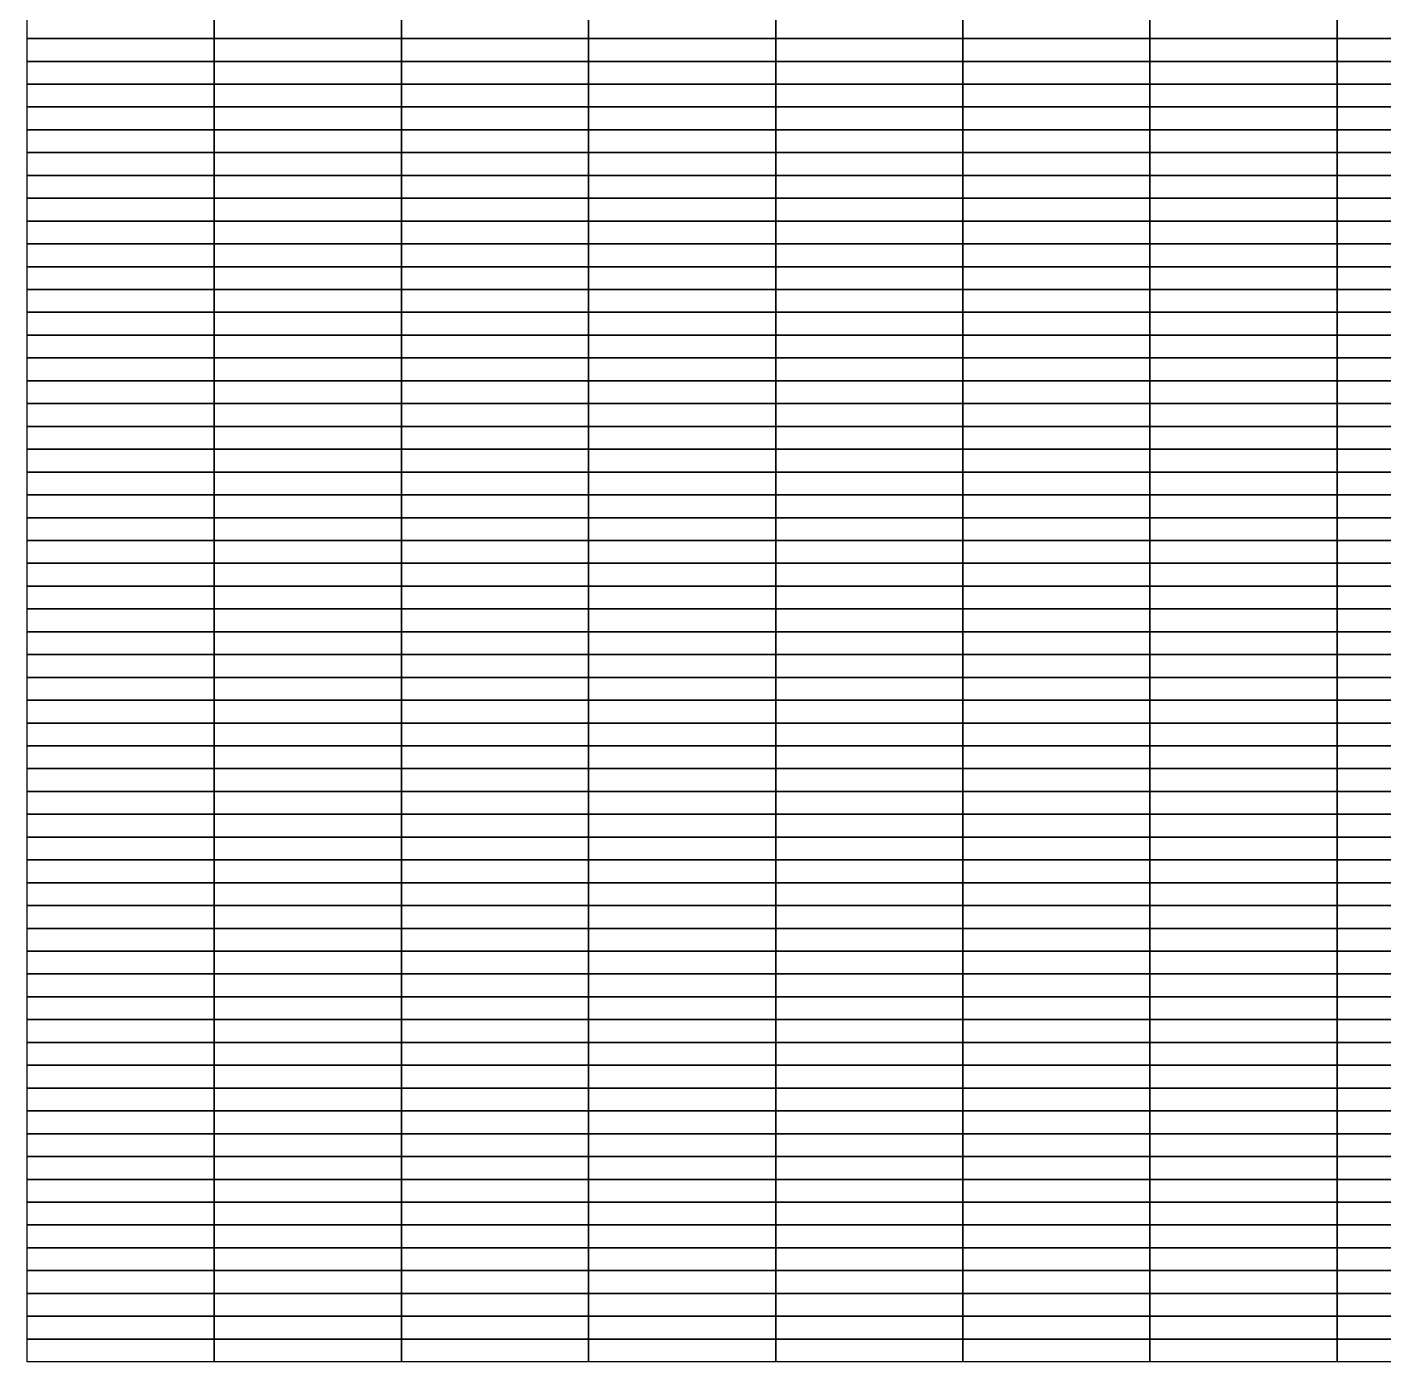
# Model space of a CAD drawing. Header units: metres. Extents: x 0 to 1189, y 5 to 4665.
# Drawn here: x 0 to 297.2, y 5 to 297.5 of the extents above; entities that cross this region are included whole.
import ezdxf

# ---------------------------------------------------------------- set-up
doc = ezdxf.new("R2010")
doc.units = ezdxf.units.M

msp = doc.modelspace()

# ---------------------------------------------------------------- linework, layer by layer
for points in [[(41, 295, 187), (0, 295, 187), (0, 300, 187), (41, 300, 187)], [(82, 295, 187), (41, 295, 187), (41, 300, 187), (82, 300, 187)], [(123, 295, 187), (82, 295, 187), (82, 300, 187), (123, 300, 187)], [(164, 295, 187), (123, 295, 187), (123, 300, 187), (164, 300, 187)], [(205, 295, 187), (164, 295, 187), (164, 300, 187), (205, 300, 187)], [(246, 295, 187), (205, 295, 187), (205, 300, 187), (246, 300, 187)], [(287, 295, 187), (246, 295, 187), (246, 300, 187), (287, 300, 187)], [(328, 295, 187), (287, 295, 187), (287, 300, 187), (328, 300, 187)], [(41, 290, 187), (0, 290, 187), (0, 295, 187), (41, 295, 187)], [(82, 290, 187), (41, 290, 187), (41, 295, 187), (82, 295, 187)], [(123, 290, 187), (82, 290, 187), (82, 295, 187), (123, 295, 187)], [(164, 290, 187), (123, 290, 187), (123, 295, 187), (164, 295, 187)], [(205, 290, 187), (164, 290, 187), (164, 295, 187), (205, 295, 187)], [(246, 290, 187), (205, 290, 187), (205, 295, 187), (246, 295, 187)], [(287, 290, 187), (246, 290, 187), (246, 295, 187), (287, 295, 187)], [(328, 290, 187), (287, 290, 187), (287, 295, 187), (328, 295, 187)], [(41, 285, 187), (0, 285, 187), (0, 290, 187), (41, 290, 187)], [(82, 285, 187), (41, 285, 187), (41, 290, 187), (82, 290, 187)], [(123, 285, 187), (82, 285, 187), (82, 290, 187), (123, 290, 187)], [(164, 285, 187), (123, 285, 187), (123, 290, 187), (164, 290, 187)], [(205, 285, 187), (164, 285, 187), (164, 290, 187), (205, 290, 187)], [(246, 285, 187), (205, 285, 187), (205, 290, 187), (246, 290, 187)], [(287, 285, 187), (246, 285, 187), (246, 290, 187), (287, 290, 187)], [(328, 285, 187), (287, 285, 187), (287, 290, 187), (328, 290, 187)], [(41, 280, 187), (0, 280, 187), (0, 285, 187), (41, 285, 187)], [(82, 280, 187), (41, 280, 187), (41, 285, 187), (82, 285, 187)], [(123, 280, 187), (82, 280, 187), (82, 285, 187), (123, 285, 187)], [(164, 280, 187), (123, 280, 187), (123, 285, 187), (164, 285, 187)], [(205, 280, 187), (164, 280, 187), (164, 285, 187), (205, 285, 187)], [(246, 280, 187), (205, 280, 187), (205, 285, 187), (246, 285, 187)], [(287, 280, 187), (246, 280, 187), (246, 285, 187), (287, 285, 187)], [(328, 280, 187), (287, 280, 187), (287, 285, 187), (328, 285, 187)], [(41, 275, 187), (0, 275, 187), (0, 280, 187), (41, 280, 187)], [(82, 275, 187), (41, 275, 187), (41, 280, 187), (82, 280, 187)], [(123, 275, 187), (82, 275, 187), (82, 280, 187), (123, 280, 187)], [(164, 275, 187), (123, 275, 187), (123, 280, 187), (164, 280, 187)], [(205, 275, 187), (164, 275, 187), (164, 280, 187), (205, 280, 187)], [(246, 275, 187), (205, 275, 187), (205, 280, 187), (246, 280, 187)], [(287, 275, 187), (246, 275, 187), (246, 280, 187), (287, 280, 187)], [(328, 275, 187), (287, 275, 187), (287, 280, 187), (328, 280, 187)], [(41, 270, 187), (0, 270, 187), (0, 275, 187), (41, 275, 187)], [(82, 270, 187), (41, 270, 187), (41, 275, 187), (82, 275, 187)], [(123, 270, 187), (82, 270, 187), (82, 275, 187), (123, 275, 187)], [(164, 270, 187), (123, 270, 187), (123, 275, 187), (164, 275, 187)], [(205, 270, 187), (164, 270, 187), (164, 275, 187), (205, 275, 187)], [(246, 270, 187), (205, 270, 187), (205, 275, 187), (246, 275, 187)], [(287, 270, 187), (246, 270, 187), (246, 275, 187), (287, 275, 187)], [(328, 270, 187), (287, 270, 187), (287, 275, 187), (328, 275, 187)], [(41, 265, 187), (0, 265, 187), (0, 270, 187), (41, 270, 187)], [(82, 265, 187), (41, 265, 187), (41, 270, 187), (82, 270, 187)], [(123, 265, 187), (82, 265, 187), (82, 270, 187), (123, 270, 187)], [(164, 265, 187), (123, 265, 187), (123, 270, 187), (164, 270, 187)], [(205, 265, 187), (164, 265, 187), (164, 270, 187), (205, 270, 187)], [(246, 265, 187), (205, 265, 187), (205, 270, 187), (246, 270, 187)], [(287, 265, 187), (246, 265, 187), (246, 270, 187), (287, 270, 187)], [(328, 265, 187), (287, 265, 187), (287, 270, 187), (328, 270, 187)], [(41, 260, 187), (0, 260, 187), (0, 265, 187), (41, 265, 187)], [(82, 260, 187), (41, 260, 187), (41, 265, 187), (82, 265, 187)], [(123, 260, 187), (82, 260, 187), (82, 265, 187), (123, 265, 187)], [(164, 260, 187), (123, 260, 187), (123, 265, 187), (164, 265, 187)], [(205, 260, 187), (164, 260, 187), (164, 265, 187), (205, 265, 187)], [(246, 260, 187), (205, 260, 187), (205, 265, 187), (246, 265, 187)], [(287, 260, 187), (246, 260, 187), (246, 265, 187), (287, 265, 187)], [(328, 260, 187), (287, 260, 187), (287, 265, 187), (328, 265, 187)], [(41, 255, 187), (0, 255, 187), (0, 260, 187), (41, 260, 187)], [(82, 255, 187), (41, 255, 187), (41, 260, 187), (82, 260, 187)], [(123, 255, 187), (82, 255, 187), (82, 260, 187), (123, 260, 187)], [(164, 255, 187), (123, 255, 187), (123, 260, 187), (164, 260, 187)], [(205, 255, 187), (164, 255, 187), (164, 260, 187), (205, 260, 187)], [(246, 255, 187), (205, 255, 187), (205, 260, 187), (246, 260, 187)], [(287, 255, 187), (246, 255, 187), (246, 260, 187), (287, 260, 187)], [(328, 255, 187), (287, 255, 187), (287, 260, 187), (328, 260, 187)], [(41, 250, 187), (0, 250, 187), (0, 255, 187), (41, 255, 187)], [(82, 250, 187), (41, 250, 187), (41, 255, 187), (82, 255, 187)], [(123, 250, 187), (82, 250, 187), (82, 255, 187), (123, 255, 187)], [(164, 250, 187), (123, 250, 187), (123, 255, 187), (164, 255, 187)], [(205, 250, 187), (164, 250, 187), (164, 255, 187), (205, 255, 187)], [(246, 250, 187), (205, 250, 187), (205, 255, 187), (246, 255, 187)], [(287, 250, 187), (246, 250, 187), (246, 255, 187), (287, 255, 187)], [(328, 250, 187), (287, 250, 187), (287, 255, 187), (328, 255, 187)], [(41, 245, 187), (0, 245, 187), (0, 250, 187), (41, 250, 187)], [(82, 245, 187), (41, 245, 187), (41, 250, 187), (82, 250, 187)], [(123, 245, 187), (82, 245, 187), (82, 250, 187), (123, 250, 187)], [(164, 245, 187), (123, 245, 187), (123, 250, 187), (164, 250, 187)], [(205, 245, 187), (164, 245, 187), (164, 250, 187), (205, 250, 187)], [(246, 245, 187), (205, 245, 187), (205, 250, 187), (246, 250, 187)], [(287, 245, 187), (246, 245, 187), (246, 250, 187), (287, 250, 187)], [(328, 245, 187), (287, 245, 187), (287, 250, 187), (328, 250, 187)], [(41, 240, 187), (0, 240, 187), (0, 245, 187), (41, 245, 187)], [(82, 240, 187), (41, 240, 187), (41, 245, 187), (82, 245, 187)], [(123, 240, 187), (82, 240, 187), (82, 245, 187), (123, 245, 187)], [(164, 240, 187), (123, 240, 187), (123, 245, 187), (164, 245, 187)], [(205, 240, 187), (164, 240, 187), (164, 245, 187), (205, 245, 187)], [(246, 240, 187), (205, 240, 187), (205, 245, 187), (246, 245, 187)], [(287, 240, 187), (246, 240, 187), (246, 245, 187), (287, 245, 187)], [(328, 240, 187), (287, 240, 187), (287, 245, 187), (328, 245, 187)], [(41, 235, 187), (0, 235, 187), (0, 240, 187), (41, 240, 187)], [(82, 235, 187), (41, 235, 187), (41, 240, 187), (82, 240, 187)], [(123, 235, 187), (82, 235, 187), (82, 240, 187), (123, 240, 187)], [(164, 235, 187), (123, 235, 187), (123, 240, 187), (164, 240, 187)], [(205, 235, 187), (164, 235, 187), (164, 240, 187), (205, 240, 187)], [(246, 235, 187), (205, 235, 187), (205, 240, 187), (246, 240, 187)], [(287, 235, 187), (246, 235, 187), (246, 240, 187), (287, 240, 187)], [(328, 235, 187), (287, 235, 187), (287, 240, 187), (328, 240, 187)], [(41, 230, 187), (0, 230, 187), (0, 235, 187), (41, 235, 187)], [(82, 230, 187), (41, 230, 187), (41, 235, 187), (82, 235, 187)], [(123, 230, 187), (82, 230, 187), (82, 235, 187), (123, 235, 187)], [(164, 230, 187), (123, 230, 187), (123, 235, 187), (164, 235, 187)], [(205, 230, 187), (164, 230, 187), (164, 235, 187), (205, 235, 187)], [(246, 230, 187), (205, 230, 187), (205, 235, 187), (246, 235, 187)], [(287, 230, 187), (246, 230, 187), (246, 235, 187), (287, 235, 187)], [(328, 230, 187), (287, 230, 187), (287, 235, 187), (328, 235, 187)], [(41, 225, 187), (0, 225, 187), (0, 230, 187), (41, 230, 187)], [(82, 225, 187), (41, 225, 187), (41, 230, 187), (82, 230, 187)], [(123, 225, 187), (82, 225, 187), (82, 230, 187), (123, 230, 187)], [(164, 225, 187), (123, 225, 187), (123, 230, 187), (164, 230, 187)], [(205, 225, 187), (164, 225, 187), (164, 230, 187), (205, 230, 187)], [(246, 225, 187), (205, 225, 187), (205, 230, 187), (246, 230, 187)], [(287, 225, 187), (246, 225, 187), (246, 230, 187), (287, 230, 187)], [(328, 225, 187), (287, 225, 187), (287, 230, 187), (328, 230, 187)], [(41, 220, 187), (0, 220, 187), (0, 225, 187), (41, 225, 187)], [(82, 220, 187), (41, 220, 187), (41, 225, 187), (82, 225, 187)], [(123, 220, 187), (82, 220, 187), (82, 225, 187), (123, 225, 187)], [(164, 220, 187), (123, 220, 187), (123, 225, 187), (164, 225, 187)], [(205, 220, 187), (164, 220, 187), (164, 225, 187), (205, 225, 187)], [(246, 220, 187), (205, 220, 187), (205, 225, 187), (246, 225, 187)], [(287, 220, 187), (246, 220, 187), (246, 225, 187), (287, 225, 187)], [(328, 220, 187), (287, 220, 187), (287, 225, 187), (328, 225, 187)], [(41, 215, 187), (0, 215, 187), (0, 220, 187), (41, 220, 187)], [(82, 215, 187), (41, 215, 187), (41, 220, 187), (82, 220, 187)], [(123, 215, 187), (82, 215, 187), (82, 220, 187), (123, 220, 187)], [(164, 215, 187), (123, 215, 187), (123, 220, 187), (164, 220, 187)], [(205, 215, 187), (164, 215, 187), (164, 220, 187), (205, 220, 187)], [(246, 215, 187), (205, 215, 187), (205, 220, 187), (246, 220, 187)], [(287, 215, 187), (246, 215, 187), (246, 220, 187), (287, 220, 187)], [(328, 215, 187), (287, 215, 187), (287, 220, 187), (328, 220, 187)], [(41, 210, 187), (0, 210, 187), (0, 215, 187), (41, 215, 187)], [(82, 210, 187), (41, 210, 187), (41, 215, 187), (82, 215, 187)], [(123, 210, 187), (82, 210, 187), (82, 215, 187), (123, 215, 187)], [(164, 210, 187), (123, 210, 187), (123, 215, 187), (164, 215, 187)], [(205, 210, 187), (164, 210, 187), (164, 215, 187), (205, 215, 187)], [(246, 210, 187), (205, 210, 187), (205, 215, 187), (246, 215, 187)], [(287, 210, 187), (246, 210, 187), (246, 215, 187), (287, 215, 187)], [(328, 210, 187), (287, 210, 187), (287, 215, 187), (328, 215, 187)], [(41, 205, 187), (0, 205, 187), (0, 210, 187), (41, 210, 187)], [(82, 205, 187), (41, 205, 187), (41, 210, 187), (82, 210, 187)], [(123, 205, 187), (82, 205, 187), (82, 210, 187), (123, 210, 187)], [(164, 205, 187), (123, 205, 187), (123, 210, 187), (164, 210, 187)], [(205, 205, 187), (164, 205, 187), (164, 210, 187), (205, 210, 187)], [(246, 205, 187), (205, 205, 187), (205, 210, 187), (246, 210, 187)], [(287, 205, 187), (246, 205, 187), (246, 210, 187), (287, 210, 187)], [(328, 205, 187), (287, 205, 187), (287, 210, 187), (328, 210, 187)], [(41, 200, 187), (0, 200, 187), (0, 205, 187), (41, 205, 187)], [(82, 200, 187), (41, 200, 187), (41, 205, 187), (82, 205, 187)], [(123, 200, 187), (82, 200, 187), (82, 205, 187), (123, 205, 187)], [(164, 200, 187), (123, 200, 187), (123, 205, 187), (164, 205, 187)], [(205, 200, 187), (164, 200, 187), (164, 205, 187), (205, 205, 187)], [(246, 200, 187), (205, 200, 187), (205, 205, 187), (246, 205, 187)], [(287, 200, 187), (246, 200, 187), (246, 205, 187), (287, 205, 187)], [(328, 200, 187), (287, 200, 187), (287, 205, 187), (328, 205, 187)], [(41, 195, 187), (0, 195, 187), (0, 200, 187), (41, 200, 187)], [(82, 195, 187), (41, 195, 187), (41, 200, 187), (82, 200, 187)], [(123, 195, 187), (82, 195, 187), (82, 200, 187), (123, 200, 187)], [(164, 195, 187), (123, 195, 187), (123, 200, 187), (164, 200, 187)], [(205, 195, 187), (164, 195, 187), (164, 200, 187), (205, 200, 187)], [(246, 195, 187), (205, 195, 187), (205, 200, 187), (246, 200, 187)], [(287, 195, 187), (246, 195, 187), (246, 200, 187), (287, 200, 187)], [(328, 195, 187), (287, 195, 187), (287, 200, 187), (328, 200, 187)], [(41, 190, 187), (0, 190, 187), (0, 195, 187), (41, 195, 187)], [(82, 190, 187), (41, 190, 187), (41, 195, 187), (82, 195, 187)], [(123, 190, 187), (82, 190, 187), (82, 195, 187), (123, 195, 187)], [(164, 190, 187), (123, 190, 187), (123, 195, 187), (164, 195, 187)], [(205, 190, 187), (164, 190, 187), (164, 195, 187), (205, 195, 187)], [(246, 190, 187), (205, 190, 187), (205, 195, 187), (246, 195, 187)], [(287, 190, 187), (246, 190, 187), (246, 195, 187), (287, 195, 187)], [(328, 190, 187), (287, 190, 187), (287, 195, 187), (328, 195, 187)], [(41, 185, 187), (0, 185, 187), (0, 190, 187), (41, 190, 187)], [(82, 185, 187), (41, 185, 187), (41, 190, 187), (82, 190, 187)], [(123, 185, 187), (82, 185, 187), (82, 190, 187), (123, 190, 187)], [(164, 185, 187), (123, 185, 187), (123, 190, 187), (164, 190, 187)], [(205, 185, 187), (164, 185, 187), (164, 190, 187), (205, 190, 187)], [(246, 185, 187), (205, 185, 187), (205, 190, 187), (246, 190, 187)], [(287, 185, 187), (246, 185, 187), (246, 190, 187), (287, 190, 187)], [(328, 185, 187), (287, 185, 187), (287, 190, 187), (328, 190, 187)], [(41, 180, 187), (0, 180, 187), (0, 185, 187), (41, 185, 187)], [(82, 180, 187), (41, 180, 187), (41, 185, 187), (82, 185, 187)], [(123, 180, 187), (82, 180, 187), (82, 185, 187), (123, 185, 187)], [(164, 180, 187), (123, 180, 187), (123, 185, 187), (164, 185, 187)], [(205, 180, 187), (164, 180, 187), (164, 185, 187), (205, 185, 187)], [(246, 180, 187), (205, 180, 187), (205, 185, 187), (246, 185, 187)], [(287, 180, 187), (246, 180, 187), (246, 185, 187), (287, 185, 187)], [(328, 180, 187), (287, 180, 187), (287, 185, 187), (328, 185, 187)], [(41, 175, 187), (0, 175, 187), (0, 180, 187), (41, 180, 187)], [(82, 175, 187), (41, 175, 187), (41, 180, 187), (82, 180, 187)], [(123, 175, 187), (82, 175, 187), (82, 180, 187), (123, 180, 187)], [(164, 175, 187), (123, 175, 187), (123, 180, 187), (164, 180, 187)], [(205, 175, 187), (164, 175, 187), (164, 180, 187), (205, 180, 187)], [(246, 175, 187), (205, 175, 187), (205, 180, 187), (246, 180, 187)], [(287, 175, 187), (246, 175, 187), (246, 180, 187), (287, 180, 187)], [(328, 175, 187), (287, 175, 187), (287, 180, 187), (328, 180, 187)], [(41, 170, 187), (0, 170, 187), (0, 175, 187), (41, 175, 187)], [(82, 170, 187), (41, 170, 187), (41, 175, 187), (82, 175, 187)], [(123, 170, 187), (82, 170, 187), (82, 175, 187), (123, 175, 187)], [(164, 170, 187), (123, 170, 187), (123, 175, 187), (164, 175, 187)], [(205, 170, 187), (164, 170, 187), (164, 175, 187), (205, 175, 187)], [(246, 170, 187), (205, 170, 187), (205, 175, 187), (246, 175, 187)], [(287, 170, 187), (246, 170, 187), (246, 175, 187), (287, 175, 187)], [(328, 170, 187), (287, 170, 187), (287, 175, 187), (328, 175, 187)], [(41, 165, 187), (0, 165, 187), (0, 170, 187), (41, 170, 187)], [(82, 165, 187), (41, 165, 187), (41, 170, 187), (82, 170, 187)], [(123, 165, 187), (82, 165, 187), (82, 170, 187), (123, 170, 187)], [(164, 165, 187), (123, 165, 187), (123, 170, 187), (164, 170, 187)], [(205, 165, 187), (164, 165, 187), (164, 170, 187), (205, 170, 187)], [(246, 165, 187), (205, 165, 187), (205, 170, 187), (246, 170, 187)], [(287, 165, 187), (246, 165, 187), (246, 170, 187), (287, 170, 187)], [(328, 165, 187), (287, 165, 187), (287, 170, 187), (328, 170, 187)], [(41, 160, 187), (0, 160, 187), (0, 165, 187), (41, 165, 187)], [(82, 160, 187), (41, 160, 187), (41, 165, 187), (82, 165, 187)], [(123, 160, 187), (82, 160, 187), (82, 165, 187), (123, 165, 187)], [(164, 160, 187), (123, 160, 187), (123, 165, 187), (164, 165, 187)], [(205, 160, 187), (164, 160, 187), (164, 165, 187), (205, 165, 187)], [(246, 160, 187), (205, 160, 187), (205, 165, 187), (246, 165, 187)], [(287, 160, 187), (246, 160, 187), (246, 165, 187), (287, 165, 187)], [(328, 160, 187), (287, 160, 187), (287, 165, 187), (328, 165, 187)], [(41, 155, 187), (0, 155, 187), (0, 160, 187), (41, 160, 187)], [(82, 155, 187), (41, 155, 187), (41, 160, 187), (82, 160, 187)], [(123, 155, 187), (82, 155, 187), (82, 160, 187), (123, 160, 187)], [(164, 155, 187), (123, 155, 187), (123, 160, 187), (164, 160, 187)], [(205, 155, 187), (164, 155, 187), (164, 160, 187), (205, 160, 187)], [(246, 155, 187), (205, 155, 187), (205, 160, 187), (246, 160, 187)], [(287, 155, 187), (246, 155, 187), (246, 160, 187), (287, 160, 187)], [(328, 155, 187), (287, 155, 187), (287, 160, 187), (328, 160, 187)], [(41, 150, 187), (0, 150, 187), (0, 155, 187), (41, 155, 187)], [(82, 150, 187), (41, 150, 187), (41, 155, 187), (82, 155, 187)], [(123, 150, 187), (82, 150, 187), (82, 155, 187), (123, 155, 187)], [(164, 150, 187), (123, 150, 187), (123, 155, 187), (164, 155, 187)], [(205, 150, 187), (164, 150, 187), (164, 155, 187), (205, 155, 187)], [(246, 150, 187), (205, 150, 187), (205, 155, 187), (246, 155, 187)], [(287, 150, 187), (246, 150, 187), (246, 155, 187), (287, 155, 187)], [(328, 150, 187), (287, 150, 187), (287, 155, 187), (328, 155, 187)], [(41, 145, 187), (0, 145, 187), (0, 150, 187), (41, 150, 187)], [(82, 145, 187), (41, 145, 187), (41, 150, 187), (82, 150, 187)], [(123, 145, 187), (82, 145, 187), (82, 150, 187), (123, 150, 187)], [(164, 145, 187), (123, 145, 187), (123, 150, 187), (164, 150, 187)], [(205, 145, 187), (164, 145, 187), (164, 150, 187), (205, 150, 187)], [(246, 145, 187), (205, 145, 187), (205, 150, 187), (246, 150, 187)], [(287, 145, 187), (246, 145, 187), (246, 150, 187), (287, 150, 187)], [(328, 145, 187), (287, 145, 187), (287, 150, 187), (328, 150, 187)], [(41, 140, 187), (0, 140, 187), (0, 145, 187), (41, 145, 187)], [(82, 140, 187), (41, 140, 187), (41, 145, 187), (82, 145, 187)], [(123, 140, 187), (82, 140, 187), (82, 145, 187), (123, 145, 187)], [(164, 140, 187), (123, 140, 187), (123, 145, 187), (164, 145, 187)], [(205, 140, 187), (164, 140, 187), (164, 145, 187), (205, 145, 187)], [(246, 140, 187), (205, 140, 187), (205, 145, 187), (246, 145, 187)], [(287, 140, 187), (246, 140, 187), (246, 145, 187), (287, 145, 187)], [(328, 140, 187), (287, 140, 187), (287, 145, 187), (328, 145, 187)], [(41, 135, 187), (0, 135, 187), (0, 140, 187), (41, 140, 187)], [(82, 135, 187), (41, 135, 187), (41, 140, 187), (82, 140, 187)], [(123, 135, 187), (82, 135, 187), (82, 140, 187), (123, 140, 187)], [(164, 135, 187), (123, 135, 187), (123, 140, 187), (164, 140, 187)], [(205, 135, 187), (164, 135, 187), (164, 140, 187), (205, 140, 187)], [(246, 135, 187), (205, 135, 187), (205, 140, 187), (246, 140, 187)], [(287, 135, 187), (246, 135, 187), (246, 140, 187), (287, 140, 187)], [(328, 135, 187), (287, 135, 187), (287, 140, 187), (328, 140, 187)], [(41, 130, 187), (0, 130, 187), (0, 135, 187), (41, 135, 187)], [(82, 130, 187), (41, 130, 187), (41, 135, 187), (82, 135, 187)], [(123, 130, 187), (82, 130, 187), (82, 135, 187), (123, 135, 187)], [(164, 130, 187), (123, 130, 187), (123, 135, 187), (164, 135, 187)], [(205, 130, 187), (164, 130, 187), (164, 135, 187), (205, 135, 187)], [(246, 130, 187), (205, 130, 187), (205, 135, 187), (246, 135, 187)], [(287, 130, 187), (246, 130, 187), (246, 135, 187), (287, 135, 187)], [(328, 130, 187), (287, 130, 187), (287, 135, 187), (328, 135, 187)], [(41, 125, 187), (0, 125, 187), (0, 130, 187), (41, 130, 187)], [(82, 125, 187), (41, 125, 187), (41, 130, 187), (82, 130, 187)], [(123, 125, 187), (82, 125, 187), (82, 130, 187), (123, 130, 187)], [(164, 125, 187), (123, 125, 187), (123, 130, 187), (164, 130, 187)], [(205, 125, 187), (164, 125, 187), (164, 130, 187), (205, 130, 187)], [(246, 125, 187), (205, 125, 187), (205, 130, 187), (246, 130, 187)], [(287, 125, 187), (246, 125, 187), (246, 130, 187), (287, 130, 187)], [(328, 125, 187), (287, 125, 187), (287, 130, 187), (328, 130, 187)], [(41, 120, 187), (0, 120, 187), (0, 125, 187), (41, 125, 187)], [(82, 120, 187), (41, 120, 187), (41, 125, 187), (82, 125, 187)], [(123, 120, 187), (82, 120, 187), (82, 125, 187), (123, 125, 187)], [(164, 120, 187), (123, 120, 187), (123, 125, 187), (164, 125, 187)], [(205, 120, 187), (164, 120, 187), (164, 125, 187), (205, 125, 187)], [(246, 120, 187), (205, 120, 187), (205, 125, 187), (246, 125, 187)], [(287, 120, 187), (246, 120, 187), (246, 125, 187), (287, 125, 187)], [(328, 120, 187), (287, 120, 187), (287, 125, 187), (328, 125, 187)], [(41, 115, 187), (0, 115, 187), (0, 120, 187), (41, 120, 187)], [(82, 115, 187), (41, 115, 187), (41, 120, 187), (82, 120, 187)], [(123, 115, 187), (82, 115, 187), (82, 120, 187), (123, 120, 187)], [(164, 115, 187), (123, 115, 187), (123, 120, 187), (164, 120, 187)], [(205, 115, 187), (164, 115, 187), (164, 120, 187), (205, 120, 187)], [(246, 115, 187), (205, 115, 187), (205, 120, 187), (246, 120, 187)], [(287, 115, 187), (246, 115, 187), (246, 120, 187), (287, 120, 187)], [(328, 115, 187), (287, 115, 187), (287, 120, 187), (328, 120, 187)], [(41, 110, 187), (0, 110, 187), (0, 115, 187), (41, 115, 187)], [(82, 110, 187), (41, 110, 187), (41, 115, 187), (82, 115, 187)], [(123, 110, 187), (82, 110, 187), (82, 115, 187), (123, 115, 187)], [(164, 110, 187), (123, 110, 187), (123, 115, 187), (164, 115, 187)], [(205, 110, 187), (164, 110, 187), (164, 115, 187), (205, 115, 187)], [(246, 110, 187), (205, 110, 187), (205, 115, 187), (246, 115, 187)], [(287, 110, 187), (246, 110, 187), (246, 115, 187), (287, 115, 187)], [(328, 110, 187), (287, 110, 187), (287, 115, 187), (328, 115, 187)], [(41, 105, 187), (0, 105, 187), (0, 110, 187), (41, 110, 187)], [(82, 105, 187), (41, 105, 187), (41, 110, 187), (82, 110, 187)], [(123, 105, 187), (82, 105, 187), (82, 110, 187), (123, 110, 187)], [(164, 105, 187), (123, 105, 187), (123, 110, 187), (164, 110, 187)], [(205, 105, 187), (164, 105, 187), (164, 110, 187), (205, 110, 187)], [(246, 105, 187), (205, 105, 187), (205, 110, 187), (246, 110, 187)], [(287, 105, 187), (246, 105, 187), (246, 110, 187), (287, 110, 187)], [(328, 105, 187), (287, 105, 187), (287, 110, 187), (328, 110, 187)], [(41, 100, 187), (0, 100, 187), (0, 105, 187), (41, 105, 187)], [(82, 100, 187), (41, 100, 187), (41, 105, 187), (82, 105, 187)], [(123, 100, 187), (82, 100, 187), (82, 105, 187), (123, 105, 187)], [(164, 100, 187), (123, 100, 187), (123, 105, 187), (164, 105, 187)], [(205, 100, 187), (164, 100, 187), (164, 105, 187), (205, 105, 187)], [(246, 100, 187), (205, 100, 187), (205, 105, 187), (246, 105, 187)], [(287, 100, 187), (246, 100, 187), (246, 105, 187), (287, 105, 187)], [(328, 100, 187), (287, 100, 187), (287, 105, 187), (328, 105, 187)], [(41, 95, 187), (0, 95, 187), (0, 100, 187), (41, 100, 187)], [(82, 95, 187), (41, 95, 187), (41, 100, 187), (82, 100, 187)], [(123, 95, 187), (82, 95, 187), (82, 100, 187), (123, 100, 187)], [(164, 95, 187), (123, 95, 187), (123, 100, 187), (164, 100, 187)], [(205, 95, 187), (164, 95, 187), (164, 100, 187), (205, 100, 187)], [(246, 95, 187), (205, 95, 187), (205, 100, 187), (246, 100, 187)], [(287, 95, 187), (246, 95, 187), (246, 100, 187), (287, 100, 187)], [(328, 95, 187), (287, 95, 187), (287, 100, 187), (328, 100, 187)], [(41, 90, 187), (0, 90, 187), (0, 95, 187), (41, 95, 187)], [(82, 90, 187), (41, 90, 187), (41, 95, 187), (82, 95, 187)], [(123, 90, 187), (82, 90, 187), (82, 95, 187), (123, 95, 187)], [(164, 90, 187), (123, 90, 187), (123, 95, 187), (164, 95, 187)], [(205, 90, 187), (164, 90, 187), (164, 95, 187), (205, 95, 187)], [(246, 90, 187), (205, 90, 187), (205, 95, 187), (246, 95, 187)], [(287, 90, 187), (246, 90, 187), (246, 95, 187), (287, 95, 187)], [(328, 90, 187), (287, 90, 187), (287, 95, 187), (328, 95, 187)], [(41, 85, 187), (0, 85, 187), (0, 90, 187), (41, 90, 187)], [(82, 85, 187), (41, 85, 187), (41, 90, 187), (82, 90, 187)], [(123, 85, 187), (82, 85, 187), (82, 90, 187), (123, 90, 187)], [(164, 85, 187), (123, 85, 187), (123, 90, 187), (164, 90, 187)], [(205, 85, 187), (164, 85, 187), (164, 90, 187), (205, 90, 187)], [(246, 85, 187), (205, 85, 187), (205, 90, 187), (246, 90, 187)], [(287, 85, 187), (246, 85, 187), (246, 90, 187), (287, 90, 187)], [(328, 85, 187), (287, 85, 187), (287, 90, 187), (328, 90, 187)], [(41, 80, 187), (0, 80, 187), (0, 85, 187), (41, 85, 187)], [(82, 80, 187), (41, 80, 187), (41, 85, 187), (82, 85, 187)], [(123, 80, 187), (82, 80, 187), (82, 85, 187), (123, 85, 187)], [(164, 80, 187), (123, 80, 187), (123, 85, 187), (164, 85, 187)], [(205, 80, 187), (164, 80, 187), (164, 85, 187), (205, 85, 187)], [(246, 80, 187), (205, 80, 187), (205, 85, 187), (246, 85, 187)], [(287, 80, 187), (246, 80, 187), (246, 85, 187), (287, 85, 187)], [(328, 80, 187), (287, 80, 187), (287, 85, 187), (328, 85, 187)], [(41, 75, 187), (0, 75, 187), (0, 80, 187), (41, 80, 187)], [(82, 75, 187), (41, 75, 187), (41, 80, 187), (82, 80, 187)], [(123, 75, 187), (82, 75, 187), (82, 80, 187), (123, 80, 187)], [(164, 75, 187), (123, 75, 187), (123, 80, 187), (164, 80, 187)], [(205, 75, 187), (164, 75, 187), (164, 80, 187), (205, 80, 187)], [(246, 75, 187), (205, 75, 187), (205, 80, 187), (246, 80, 187)], [(287, 75, 187), (246, 75, 187), (246, 80, 187), (287, 80, 187)], [(328, 75, 187), (287, 75, 187), (287, 80, 187), (328, 80, 187)], [(41, 70, 187), (0, 70, 187), (0, 75, 187), (41, 75, 187)], [(82, 70, 187), (41, 70, 187), (41, 75, 187), (82, 75, 187)], [(123, 70, 187), (82, 70, 187), (82, 75, 187), (123, 75, 187)], [(164, 70, 187), (123, 70, 187), (123, 75, 187), (164, 75, 187)], [(205, 70, 187), (164, 70, 187), (164, 75, 187), (205, 75, 187)], [(246, 70, 187), (205, 70, 187), (205, 75, 187), (246, 75, 187)], [(287, 70, 187), (246, 70, 187), (246, 75, 187), (287, 75, 187)], [(328, 70, 187), (287, 70, 187), (287, 75, 187), (328, 75, 187)], [(41, 65, 187), (0, 65, 187), (0, 70, 187), (41, 70, 187)], [(82, 65, 187), (41, 65, 187), (41, 70, 187), (82, 70, 187)], [(123, 65, 187), (82, 65, 187), (82, 70, 187), (123, 70, 187)], [(164, 65, 187), (123, 65, 187), (123, 70, 187), (164, 70, 187)], [(205, 65, 187), (164, 65, 187), (164, 70, 187), (205, 70, 187)], [(246, 65, 187), (205, 65, 187), (205, 70, 187), (246, 70, 187)], [(287, 65, 187), (246, 65, 187), (246, 70, 187), (287, 70, 187)], [(328, 65, 187), (287, 65, 187), (287, 70, 187), (328, 70, 187)], [(41, 60, 187), (0, 60, 187), (0, 65, 187), (41, 65, 187)], [(82, 60, 187), (41, 60, 187), (41, 65, 187), (82, 65, 187)], [(123, 60, 187), (82, 60, 187), (82, 65, 187), (123, 65, 187)], [(164, 60, 187), (123, 60, 187), (123, 65, 187), (164, 65, 187)], [(205, 60, 187), (164, 60, 187), (164, 65, 187), (205, 65, 187)], [(246, 60, 187), (205, 60, 187), (205, 65, 187), (246, 65, 187)], [(287, 60, 187), (246, 60, 187), (246, 65, 187), (287, 65, 187)], [(328, 60, 187), (287, 60, 187), (287, 65, 187), (328, 65, 187)], [(41, 55, 187), (0, 55, 187), (0, 60, 187), (41, 60, 187)], [(82, 55, 187), (41, 55, 187), (41, 60, 187), (82, 60, 187)], [(123, 55, 187), (82, 55, 187), (82, 60, 187), (123, 60, 187)], [(164, 55, 187), (123, 55, 187), (123, 60, 187), (164, 60, 187)], [(205, 55, 187), (164, 55, 187), (164, 60, 187), (205, 60, 187)], [(246, 55, 187), (205, 55, 187), (205, 60, 187), (246, 60, 187)], [(287, 55, 187), (246, 55, 187), (246, 60, 187), (287, 60, 187)], [(328, 55, 187), (287, 55, 187), (287, 60, 187), (328, 60, 187)], [(41, 50, 187), (0, 50, 187), (0, 55, 187), (41, 55, 187)], [(82, 50, 187), (41, 50, 187), (41, 55, 187), (82, 55, 187)], [(123, 50, 187), (82, 50, 187), (82, 55, 187), (123, 55, 187)], [(164, 50, 187), (123, 50, 187), (123, 55, 187), (164, 55, 187)], [(205, 50, 187), (164, 50, 187), (164, 55, 187), (205, 55, 187)], [(246, 50, 187), (205, 50, 187), (205, 55, 187), (246, 55, 187)], [(287, 50, 187), (246, 50, 187), (246, 55, 187), (287, 55, 187)], [(328, 50, 187), (287, 50, 187), (287, 55, 187), (328, 55, 187)], [(41, 45, 187), (0, 45, 187), (0, 50, 187), (41, 50, 187)], [(82, 45, 187), (41, 45, 187), (41, 50, 187), (82, 50, 187)], [(123, 45, 187), (82, 45, 187), (82, 50, 187), (123, 50, 187)], [(164, 45, 187), (123, 45, 187), (123, 50, 187), (164, 50, 187)], [(205, 45, 187), (164, 45, 187), (164, 50, 187), (205, 50, 187)], [(246, 45, 187), (205, 45, 187), (205, 50, 187), (246, 50, 187)], [(287, 45, 187), (246, 45, 187), (246, 50, 187), (287, 50, 187)], [(328, 45, 187), (287, 45, 187), (287, 50, 187), (328, 50, 187)], [(41, 40, 187), (0, 40, 187), (0, 45, 187), (41, 45, 187)], [(82, 40, 187), (41, 40, 187), (41, 45, 187), (82, 45, 187)], [(123, 40, 187), (82, 40, 187), (82, 45, 187), (123, 45, 187)], [(164, 40, 187), (123, 40, 187), (123, 45, 187), (164, 45, 187)], [(205, 40, 187), (164, 40, 187), (164, 45, 187), (205, 45, 187)], [(246, 40, 187), (205, 40, 187), (205, 45, 187), (246, 45, 187)], [(287, 40, 187), (246, 40, 187), (246, 45, 187), (287, 45, 187)], [(328, 40, 187), (287, 40, 187), (287, 45, 187), (328, 45, 187)], [(41, 35, 187), (0, 35, 187), (0, 40, 187), (41, 40, 187)], [(82, 35, 187), (41, 35, 187), (41, 40, 187), (82, 40, 187)], [(123, 35, 187), (82, 35, 187), (82, 40, 187), (123, 40, 187)], [(164, 35, 187), (123, 35, 187), (123, 40, 187), (164, 40, 187)], [(205, 35, 187), (164, 35, 187), (164, 40, 187), (205, 40, 187)], [(246, 35, 187), (205, 35, 187), (205, 40, 187), (246, 40, 187)], [(287, 35, 187), (246, 35, 187), (246, 40, 187), (287, 40, 187)], [(328, 35, 187), (287, 35, 187), (287, 40, 187), (328, 40, 187)], [(41, 30, 187), (0, 30, 187), (0, 35, 187), (41, 35, 187)], [(82, 30, 187), (41, 30, 187), (41, 35, 187), (82, 35, 187)], [(123, 30, 187), (82, 30, 187), (82, 35, 187), (123, 35, 187)], [(164, 30, 187), (123, 30, 187), (123, 35, 187), (164, 35, 187)], [(205, 30, 187), (164, 30, 187), (164, 35, 187), (205, 35, 187)], [(246, 30, 187), (205, 30, 187), (205, 35, 187), (246, 35, 187)], [(287, 30, 187), (246, 30, 187), (246, 35, 187), (287, 35, 187)], [(328, 30, 187), (287, 30, 187), (287, 35, 187), (328, 35, 187)], [(41, 25, 187), (0, 25, 187), (0, 30, 187), (41, 30, 187)], [(82, 25, 187), (41, 25, 187), (41, 30, 187), (82, 30, 187)], [(123, 25, 187), (82, 25, 187), (82, 30, 187), (123, 30, 187)], [(164, 25, 187), (123, 25, 187), (123, 30, 187), (164, 30, 187)], [(205, 25, 187), (164, 25, 187), (164, 30, 187), (205, 30, 187)], [(246, 25, 187), (205, 25, 187), (205, 30, 187), (246, 30, 187)], [(287, 25, 187), (246, 25, 187), (246, 30, 187), (287, 30, 187)], [(328, 25, 187), (287, 25, 187), (287, 30, 187), (328, 30, 187)], [(41, 20, 187), (0, 20, 187), (0, 25, 187), (41, 25, 187)], [(82, 20, 187), (41, 20, 187), (41, 25, 187), (82, 25, 187)], [(123, 20, 187), (82, 20, 187), (82, 25, 187), (123, 25, 187)], [(164, 20, 187), (123, 20, 187), (123, 25, 187), (164, 25, 187)], [(205, 20, 187), (164, 20, 187), (164, 25, 187), (205, 25, 187)], [(246, 20, 187), (205, 20, 187), (205, 25, 187), (246, 25, 187)], [(287, 20, 187), (246, 20, 187), (246, 25, 187), (287, 25, 187)], [(328, 20, 187), (287, 20, 187), (287, 25, 187), (328, 25, 187)], [(41, 15, 187), (0, 15, 187), (0, 20, 187), (41, 20, 187)], [(82, 15, 187), (41, 15, 187), (41, 20, 187), (82, 20, 187)], [(123, 15, 187), (82, 15, 187), (82, 20, 187), (123, 20, 187)], [(164, 15, 187), (123, 15, 187), (123, 20, 187), (164, 20, 187)], [(205, 15, 187), (164, 15, 187), (164, 20, 187), (205, 20, 187)], [(246, 15, 187), (205, 15, 187), (205, 20, 187), (246, 20, 187)], [(287, 15, 187), (246, 15, 187), (246, 20, 187), (287, 20, 187)], [(328, 15, 187), (287, 15, 187), (287, 20, 187), (328, 20, 187)], [(41, 10, 187), (0, 10, 187), (0, 15, 187), (41, 15, 187)], [(82, 10, 187), (41, 10, 187), (41, 15, 187), (82, 15, 187)], [(123, 10, 187), (82, 10, 187), (82, 15, 187), (123, 15, 187)], [(164, 10, 187), (123, 10, 187), (123, 15, 187), (164, 15, 187)], [(205, 10, 187), (164, 10, 187), (164, 15, 187), (205, 15, 187)], [(246, 10, 187), (205, 10, 187), (205, 15, 187), (246, 15, 187)], [(287, 10, 187), (246, 10, 187), (246, 15, 187), (287, 15, 187)], [(328, 10, 187), (287, 10, 187), (287, 15, 187), (328, 15, 187)], [(41, 5, 187), (0, 5, 187), (0, 10, 187), (41, 10, 187)], [(82, 5, 187), (41, 5, 187), (41, 10, 187), (82, 10, 187)], [(123, 5, 187), (82, 5, 187), (82, 10, 187), (123, 10, 187)], [(164, 5, 187), (123, 5, 187), (123, 10, 187), (164, 10, 187)], [(205, 5, 187), (164, 5, 187), (164, 10, 187), (205, 10, 187)], [(246, 5, 187), (205, 5, 187), (205, 10, 187), (246, 10, 187)], [(287, 5, 187), (246, 5, 187), (246, 10, 187), (287, 10, 187)], [(328, 5, 187), (287, 5, 187), (287, 10, 187), (328, 10, 187)]]:
    msp.add_3dface(points)

doc.saveas('drawing.dxf')
